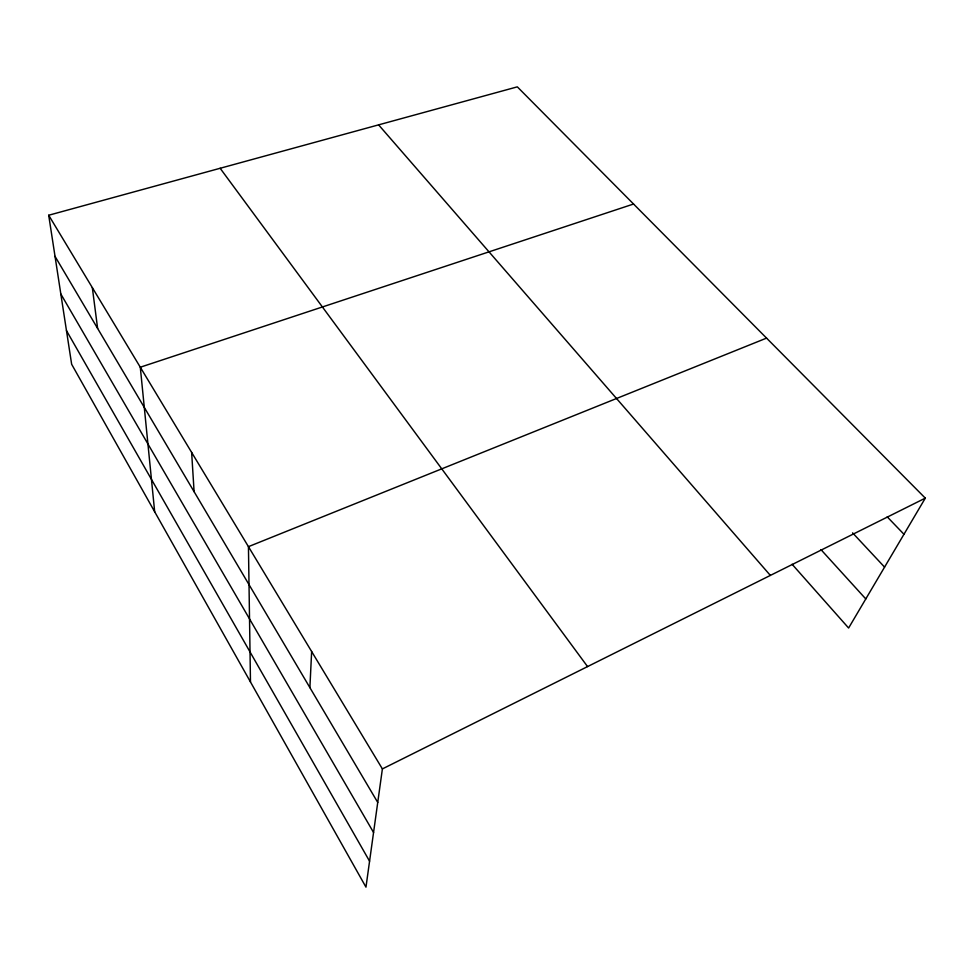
<?xml version="1.0" encoding="UTF-8"?>
<svg xmlns="http://www.w3.org/2000/svg" width="974" height="974" viewBox="0 0 974 974"><rect width="100%" height="100%" fill="white"/><g stroke="black" fill="none" stroke-linecap="round" stroke-linejoin="round"><path stroke-width="1.46" d="M309.89 687.632L311.643 651.521M48.7 215.242L382.392 768.912L365.968 887.144L71.65 364.264L48.7 215.242L517.328 86.856L925.3 498.14L848.61 628.023L792.093 564.25M382.392 768.912L925.3 498.14M766.562 338.112L248.443 546.658L250.476 681.958M633.55 204.029L140.293 367.222L154.671 511.752M887.229 516.853L903.969 534.276M852.579 532.863L884.575 567.124M820.948 549.604L865.789 598.937M378.606 124.867L770.361 575.415M220.148 168.271L587.553 666.581M55.031 256.369L377.742 802.442M60.826 293.978L373.566 832.49M66.463 330.6L369.572 861.199M92.335 287.634L97.619 328.433M191.635 452.399L194.094 491.687"/></g></svg>
